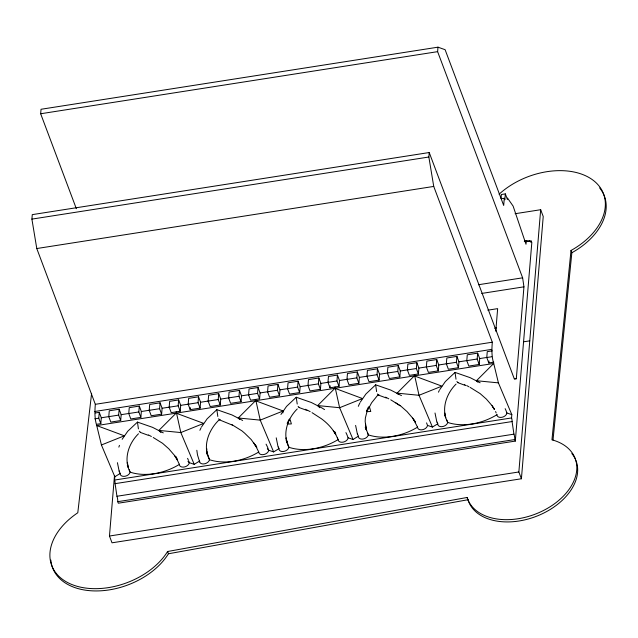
<?xml version="1.0" encoding="UTF-8"?>
<svg xmlns="http://www.w3.org/2000/svg" width="638" height="638" viewBox="0 0 638 638"><rect width="100%" height="100%" fill="white"/><g stroke="black" fill="none" stroke-linecap="round" stroke-linejoin="round"><path stroke-width="0.96" d="M163.28 432.875L152.57 427.348L137.457 422.093L138.422 428.895M242.671 420.45L231.969 414.931L216.856 409.668L217.821 416.478M324.551 409.604A75.42 53.983 4.8 0 0 322.07 408.033L311.36 402.506L296.247 397.251L297.22 404.053M401.469 395.608L390.759 390.089L375.646 384.826L376.619 391.628M480.135 382.776L470.158 377.664L455.046 372.409L456.01 379.211M524.308 241.26L526.27 240.957A2.576 0.574 81.1 0 0 527.1 240.973L530.003 241.028A3.868 0.869 81.1 0 0 531.247 241.052L531.821 242.576L515.305 441.089L118.317 503.199L117.751 501.675A3.868 0.869 81.1 0 0 116.953 496.268L115.095 483.66A2.576 0.574 81.1 0 0 114.561 480.055L114.832 476.753L101.426 444.981L96.729 425.57C94.568 418.719 94.711 411.55 95.325 404.317L36.781 248.533L31.9 219.113L32.275 214.631L429.222 152.53L514.236 378.693L516.309 378.733L523.95 286.829L522.626 277.817L437.62 51.654L437.987 47.172L41.039 109.273L40.665 113.755L76.345 208.69M96.84 424.27L100.812 423.648L98.77 418.217L99.257 412.347L95.285 412.969M100.812 423.648L101.298 417.778L99.257 412.347M108.779 416.654L109.265 410.784L119.139 409.237L121.18 414.668L120.694 420.538L110.821 422.085L108.779 416.654L118.652 415.107L119.139 409.237M515.089 213.722L540.673 209.719L543.225 216.505L521.413 478.763L112.017 542.81L109.465 536.024L114.505 475.43M128.756 413.528L129.251 407.658L139.315 406.079L141.349 411.51L140.862 417.38L130.798 418.959L128.756 413.528L138.821 411.957L139.315 406.079M149.204 410.33L149.691 404.46L160.074 402.833L162.116 408.264L161.629 414.134L151.238 415.761L149.204 410.33L159.588 408.703L160.074 402.833M169.174 407.204L169.668 401.334L178.656 399.93L180.698 405.353L180.203 411.223L171.215 412.634L169.174 407.204L178.169 405.8L178.656 399.93M176.24 411.845L180.825 432.556L194.231 464.336L199.574 461.059A5.152 3.405 -20.6 0 0 203.594 463.938A5.152 3.405 -20.6 0 0 209.256 460.461L209.503 459.504L208.626 457.239A65.1 46.598 4.8 0 1 207.94 454.87M188.178 404.229L188.665 398.359L198.538 396.82L200.579 402.243L200.085 408.113L190.22 409.66L188.178 404.229L198.051 402.69L198.538 396.82M190.22 409.66L190.379 407.706M208.155 401.103L208.642 395.233L218.706 393.662L220.748 399.085L220.262 404.963L210.197 406.534L208.155 401.103L218.22 399.532L218.706 393.662M228.595 397.905L229.09 392.035L239.473 390.408L241.515 395.839L241.028 401.709L230.637 403.336L228.595 397.905L238.987 396.286L239.473 390.408M248.573 394.786L249.059 388.909L258.055 387.505L260.097 392.936L259.602 398.806L250.614 400.209L248.573 394.786L257.561 393.375L258.055 387.505M255.631 399.428L260.224 420.131L273.63 451.911L278.973 448.642A5.152 3.405 -20.6 0 0 282.993 451.521A5.152 3.405 -20.6 0 0 288.655 448.043L288.902 447.086L288.025 444.814A65.1 46.598 4.8 0 1 286.98 440.858M267.577 391.812L268.064 385.942L277.937 384.395L279.97 389.826L279.484 395.696L269.611 397.235L267.577 391.812L277.442 390.265L277.937 384.395M287.555 388.686L288.041 382.816L298.106 381.237L300.147 386.668L299.661 392.537L289.596 394.117L287.555 388.686L297.619 387.106L298.106 381.237M307.994 385.488L308.481 379.618L318.872 377.991L320.914 383.422L320.42 389.292L310.036 390.919L307.994 385.488L318.386 383.861L318.872 377.991M327.972 382.361L328.458 376.492L337.446 375.08L339.488 380.511L339.001 386.381L330.013 387.792L327.972 382.361L336.96 380.958L337.446 375.08M330.013 387.792L330.173 385.831M335.03 387.003L339.623 407.714L353.029 439.494L358.373 436.217A5.152 3.405 -20.6 0 0 362.392 439.096A5.152 3.405 -20.6 0 0 368.054 435.618L368.293 434.661L367.416 432.397M346.968 379.387L347.463 373.517L357.328 371.97L359.369 377.401L358.883 383.271L349.01 384.818L346.968 379.387L356.841 377.848L357.328 371.97M366.954 376.26L367.44 370.391L377.505 368.82L379.546 374.243L379.06 380.12L368.995 381.691L366.954 376.26L377.018 374.689L377.505 368.82M387.394 373.063L387.88 367.193L398.272 365.566L400.313 370.997L399.819 376.867L389.435 378.494L387.394 373.063L397.777 371.444L398.272 365.566M407.371 369.936L407.857 364.067L416.845 362.663L418.887 368.094L418.4 373.964L409.413 375.367L407.371 369.936L416.359 368.533L416.845 362.663M515.305 441.089L514.738 439.566A3.868 0.869 81.1 0 0 513.941 434.159L512.083 421.551A2.576 0.574 81.1 0 0 511.548 417.946L511.82 414.652L498.414 382.872L493.716 363.461C491.555 356.618 491.699 349.449 492.313 342.207L433.736 186.432L428.856 157.012L429.222 152.53M414.429 374.586L419.022 395.289L432.428 427.069L437.772 423.799A5.152 3.405 -20.6 0 0 441.791 426.678A5.152 3.405 -20.6 0 0 447.445 423.201L447.693 422.244L446.815 419.971M426.367 366.97L426.854 361.1L436.727 359.553L438.769 364.984L438.282 370.853L428.409 372.393L426.367 366.97L436.24 365.422L436.727 359.553M446.353 363.843L446.839 357.974L456.904 356.395L458.945 361.826L458.451 367.695L448.386 369.266L446.353 363.843L456.417 362.264L456.904 356.395M466.793 360.645L467.279 354.776L477.663 353.149L479.704 358.58L479.218 364.45L468.834 366.068L466.793 360.645L477.176 359.019L477.663 353.149M493.828 362.161L488.804 362.95L486.77 357.519L487.257 351.65L492.273 350.86M501.037 198.418L501.364 194.502L505.336 193.88L507.377 199.311L507.481 198.011L513.119 206.106L525.999 244.25L526.27 240.957M488.804 362.95L488.971 360.988M501.34 198.737L504.291 198.274L503.693 205.452L445.109 49.7L437.987 47.172M505.336 193.88L504.841 199.758L504.291 198.274M495.774 331.25L497.648 308.64L487.823 310.18M521.413 478.763L518.861 471.976L540.673 209.719M499.068 194.231A64.422 42.602 -20.6 0 1 593.539 180.562A64.422 42.602 -20.6 0 1 571.01 250.479L551.95 439.805A57.46 38.001 -20.6 0 1 552.452 505.216A57.46 38.001 -20.6 0 1 467.112 497.473L167.587 551.503A64.422 42.602 -20.6 0 1 70.786 584.065A64.422 42.602 -20.6 0 1 77.788 512.769L91.601 393.327M553.002 440.084L571.855 252.736A64.422 42.602 -20.6 0 0 599.656 187.947M282.897 412.906L283.113 410.976L255.527 400.728L238.285 417.986L239.633 419.421M179.374 464.217L179.469 465.126A5.152 3.405 -20.6 0 0 184.693 466.896A5.152 3.405 -20.6 0 0 189.303 462.67L194.231 464.336M338.172 439.375L338.26 440.276A5.152 3.405 -20.6 0 0 343.483 442.054A5.152 3.405 -20.6 0 0 348.093 437.827L353.029 439.494M417.571 426.958L417.659 427.859A5.152 3.405 -20.6 0 0 422.882 429.637A5.152 3.405 -20.6 0 0 427.492 425.402L432.428 427.069M511.82 414.652L506.891 412.985A5.152 3.405 -20.6 0 1 502.281 417.212A5.152 3.405 -20.6 0 1 497.058 415.434L496.962 414.533M365.869 427.604L366.124 429.382L365.175 421.415L365.359 418.05L367.049 411.358L371.611 402.801L377.776 395.129M138.478 433.76C128.541 443.49 123.27 459.232 130.104 472.128L129.857 472.886A5.152 3.405 -20.6 0 1 124.195 476.363A5.152 3.405 -20.6 0 1 120.183 473.484L119.202 470.956M218.978 419.979C208.658 430.012 202.246 446.129 209.503 459.703A46.151 30.52 -20.6 0 0 258.741 451.999L258.869 452.701A5.152 3.405 -20.6 0 0 264.084 454.479A5.152 3.405 -20.6 0 0 268.702 450.245L273.63 451.911M297.268 408.918C287.355 418.68 282.076 434.342 288.902 447.278A46.151 30.52 -20.6 0 0 338.14 439.582L337.319 437.524M456.066 384.076C446.169 393.829 440.842 409.524 447.693 422.436A46.151 30.52 -20.6 0 0 496.93 414.74M220.11 419.461L219.536 419.9L218.698 418.807M378.9 394.619L378.326 395.058L377.497 393.965M122.161 439.303L127.759 431.232L137.457 422.093M201.56 426.886L207.151 418.807L216.856 409.668M280.951 414.461L286.55 406.39L296.247 397.251M360.35 402.044L365.949 393.965L375.646 384.826M439.749 389.619L445.348 381.548L455.046 372.409M127.265 462.781L127.64 464.711M206.664 450.356L207.039 452.294M286.063 437.931L286.438 439.869M365.462 425.514L365.829 427.452M444.853 413.089L445.228 415.027M158.886 430.411L176.128 413.153L203.713 423.393L180.825 432.556L158.886 430.411L160.912 432.556M317.676 405.569L334.926 388.311L362.504 398.551L339.623 407.714L317.676 405.569L319.71 407.714M397.075 393.144L414.317 375.886L441.903 386.134L419.022 395.289L397.075 393.144L398.431 394.579M477.822 382.154L476.474 380.719L493.716 363.461L96.729 425.57L124.314 435.818L101.426 444.981M288.001 422.835L287.156 423.385L288.95 419.589L289.819 419.03M367.4 410.409L366.547 410.96L368.349 407.164L369.219 406.613M114.832 476.753L120.183 473.484M283.113 410.976L260.224 420.131L238.285 417.986M153.232 437.493L162.57 443.306L168.799 448.793L174.485 455.388L176.75 459.009L175.594 456.944M231.937 424.653L241.961 430.889L244.689 433.21L251.252 439.606L256.149 446.584L255.112 444.933M312.03 412.65L321.456 418.775C328.219 423.768 334.081 430.211 337.43 437.995M390.735 399.803L400.76 406.047L406.988 411.534L412.674 418.129L414.939 421.742L413.783 419.684M470.126 387.386L480.159 393.622L486.387 399.109L492.073 405.704L494.338 409.317L493.182 407.259M50.841 560.068A64.422 42.602 -20.6 0 0 100.397 590.828A64.422 42.602 -20.6 0 0 168.44 553.768L467.965 499.737A57.46 38.001 -20.6 0 0 534.644 516.955A57.46 38.001 -20.6 0 0 575.97 460.612M40.665 113.755L437.62 51.654M31.9 219.113L428.856 157.012M36.781 248.533L433.736 186.432M525.138 241.276L527.1 240.973M527.06 241.483L530.003 241.028M528.304 241.507L531.247 241.052M478.412 284.739L522.626 277.817M481.706 293.432L523.95 286.829M494.617 328.267L496.587 327.964M95.325 404.317L492.313 342.207M523.567 341.816L529.771 340.851M94.735 411.494L491.723 349.385M101.298 417.778L109.489 416.494M121.18 414.668L129.45 413.376M141.349 411.51L149.842 410.178M162.116 408.264L169.788 407.06M180.698 405.353L188.888 404.077M200.579 402.243L208.849 400.951M220.748 399.085L229.241 397.761M241.515 395.839L249.187 394.643M260.097 392.936L268.279 391.652M279.97 389.826L288.248 388.526M300.147 386.668L308.64 385.336M320.914 383.422L328.586 382.218M339.488 380.511L347.678 379.227M359.369 377.401L366.722 376.253M379.546 374.243L388.032 372.919M400.313 370.997L407.977 369.801M418.887 368.094L426.168 366.954M438.769 364.984L447.039 363.684M458.945 361.826L467.431 360.494M479.704 358.58L487.376 357.376M94.799 418.839L98.77 418.217M486.77 357.519L491.786 356.73M514.34 379.036L516.309 378.733M114.561 480.055L511.548 417.946M115.095 483.66L512.083 421.551M116.953 496.268L513.941 434.159M117.751 501.675L514.738 439.566M109.465 536.024L518.861 471.976M456.888 381.54L458.06 382.609M298.098 406.39L299.262 407.451M139.299 431.232L140.472 432.293M368.772 407.53L369.657 407.546L370.774 411.486L366.946 411.654M289.381 419.948L290.258 419.971L291.375 423.911L287.547 424.079M476.474 380.719L498.414 382.872M457.725 382.633L465.74 385.575M378.326 395.058L386.341 397.992M298.935 407.483L306.942 410.417M219.536 419.9L232.407 425.139M140.137 432.325L148.152 435.26M385.583 397.139L388.821 398.83M464.352 384.435L464.974 384.714M305.554 409.277L306.184 409.556M307.197 410.067L310.172 411.646M148.407 434.917L151.373 436.488M466.729 385.591L468.962 386.803M399.619 405.393L400.09 405.712L395.329 402.522M267.346 448.809L268.702 450.245L267.777 447.716A75.42 53.983 4.8 0 0 266.07 444.16M187.947 461.234L189.303 462.67L188.681 460.979M493.31 407.666L494.314 409.046M413.91 420.091L417.531 427.157A46.151 30.52 -20.6 0 1 368.301 434.861L366.204 429.087M334.511 432.508L335.548 434.167M334.384 432.101L335.516 433.888M254.993 444.526L258.741 451.999M493.214 407.522L492.073 405.704M413.815 419.94L412.674 418.129M334.416 432.365L333.275 430.546M255.025 444.782L253.884 442.971M175.625 457.207L174.485 455.388M176.726 458.73L179.342 464.424A46.151 30.52 -20.6 0 1 130.104 472.128L129.227 469.656M495.574 411.518L496.181 413.001M365.231 427.277L366.523 430.251M286.159 440.443L287.124 442.676M437.118 422.109L437.772 423.799M357.4 433.688L358.373 436.217M278.327 446.951L278.973 448.642M199.67 461.96L197.485 454.87L196.823 450.261M571.01 250.479L571.855 252.736M477.176 359.019L479.218 364.45M456.417 362.264L458.451 367.695M436.24 365.422L438.282 370.853M467.112 497.473L467.965 499.737M416.359 368.533L418.4 373.964M397.777 371.444L399.819 376.867M377.018 374.689L379.06 380.12M356.841 377.848L358.883 383.271M336.96 380.958L339.001 386.381M318.386 383.861L320.42 389.292M297.619 387.106L299.661 392.537M277.442 390.265L279.484 395.696M257.561 393.375L259.602 398.806M238.987 396.286L241.028 401.709M218.22 399.532L220.262 404.963M198.051 402.69L200.085 408.113M178.169 405.8L180.203 411.223M159.588 408.703L161.629 414.134M138.821 411.957L140.862 417.38M118.652 415.107L120.694 420.538M167.587 551.503L168.44 553.768M506.891 412.985L505.966 410.449A75.42 53.983 4.8 0 0 505.152 408.663M426.567 422.866L427.492 425.402M348.093 437.827L347.168 435.291A75.42 53.983 4.8 0 0 345.924 432.62M414.971 421.088L415.482 422.595M335.07 431.998L335.827 434.263M176.271 456.84L177.292 459.918M436.886 422.173L435.012 413.001M357.487 434.598L355.613 425.418M278.088 447.023L276.222 437.843M119.298 471.865L117.424 462.686M445.268 415.186L445.523 416.957L445.308 414.748M286.47 440.029L286.725 441.799L286.326 438.202M207.071 452.446L207.326 454.224L207.119 452.015M127.672 464.871L127.935 466.641L127.433 462.343M365.909 427.173L365.606 423.903M206.808 448.753L206.832 449.926M187.564 458.347A75.42 53.983 4.8 0 1 188.377 460.134M128.19 467.542A95.772 21.485 81.1 0 1 127.321 465.301M118.867 447.134A75.42 53.983 4.8 0 1 119.45 445.356M445.779 417.85A95.772 21.485 81.1 0 1 444.917 415.617M438.465 392.179A75.42 53.983 4.8 0 1 439.303 390.464M358.317 406.334A75.42 53.983 4.8 0 1 359.904 402.889M207.589 455.117A95.772 21.485 81.1 0 1 207.007 453.634M256.827 447.413A95.772 21.485 81.1 0 1 256.245 445.938M199.885 430.307A75.42 53.983 4.8 0 1 201.106 427.731M571.831 453.538A57.46 38.001 -20.6 0 1 575.261 458.945"/></g></svg>
